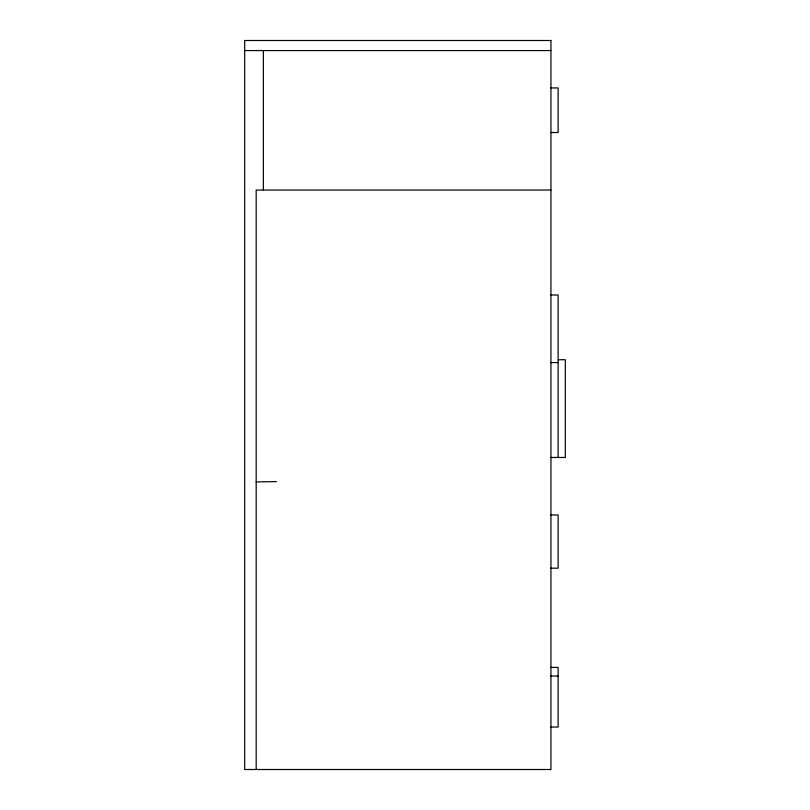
<?xml version="1.0" encoding="UTF-8"?>
<svg xmlns="http://www.w3.org/2000/svg" width="810" height="810" viewBox="0 0 810 810"><rect width="100%" height="100%" fill="white"/><g stroke="black" fill="none" stroke-linecap="round" stroke-linejoin="round"><path stroke-width="1.21" d="M256.183 481.93L276.423 481.626M244.681 50.564L550.942 50.564M550.942 87.946L558.13 87.946L558.13 132.526L550.942 132.526M550.942 190.036L256.183 190.036L256.183 769.5M550.942 295.002L558.13 295.002L558.13 457.478M558.13 359.711L565.319 359.711L565.319 457.478L550.942 457.478M550.942 362.586L558.13 362.586M550.942 514.998L558.13 514.998L558.13 568.195L550.942 568.195M550.942 667.41L558.13 667.41L558.13 727.056L550.942 727.056M550.942 676.036L558.13 676.036M263.371 50.564L263.371 190.036M550.942 40.5L244.681 40.5L244.681 769.5L550.942 769.5L550.942 40.5"/></g></svg>
